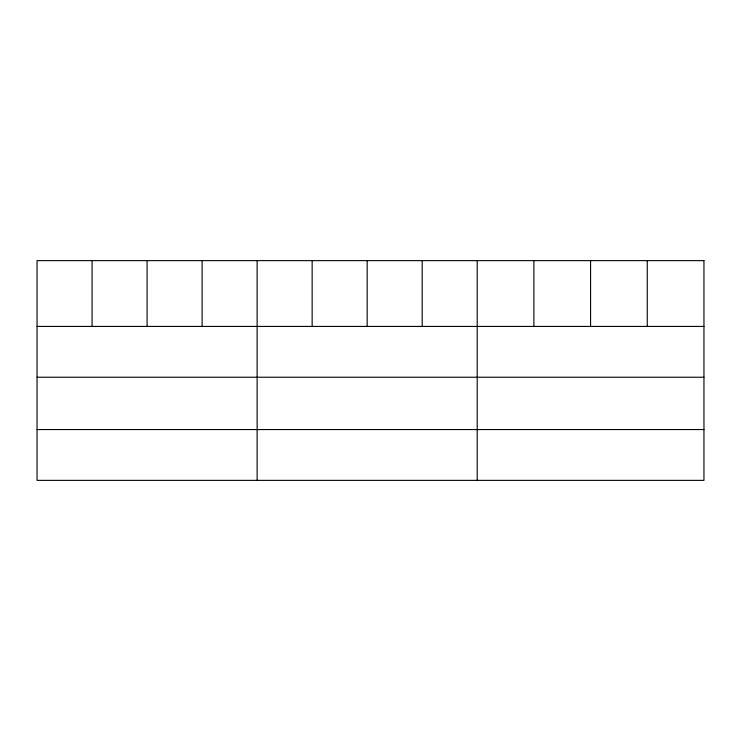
<?xml version="1.0" encoding="UTF-8"?>
<svg xmlns="http://www.w3.org/2000/svg" width="741" height="741" viewBox="0 0 741 741"><rect width="100%" height="100%" fill="white"/><g stroke="black" fill="none" stroke-linecap="round" stroke-linejoin="round"><path stroke-width="1.11" d="M37.05 326.429L703.95 326.429M37.05 377.234L703.95 377.234M37.05 429.567L703.95 429.567M647.264 260.628L647.264 326.429M590.577 260.628L590.577 326.429M533.89 260.628L533.89 326.429M477.204 260.628L477.204 480.372M422.185 260.628L422.185 326.429M367.166 260.628L367.166 326.429M312.146 260.628L312.146 326.429M257.127 260.628L257.127 480.372M202.108 260.628L202.108 326.429M147.089 260.628L147.089 326.429M92.069 260.628L92.069 326.429M703.95 260.628L37.05 260.628L37.05 480.372L703.95 480.372L703.95 260.628"/></g></svg>
